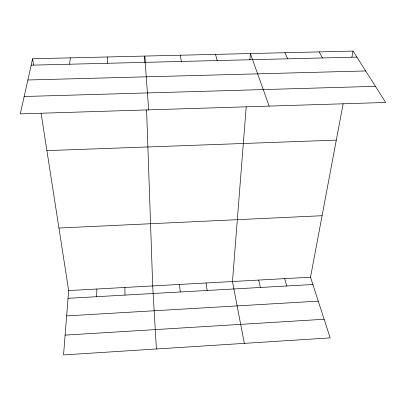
<?xml version="1.0" encoding="UTF-8"?>
<svg xmlns="http://www.w3.org/2000/svg" width="406" height="406" viewBox="0 0 406 406"><rect width="100%" height="100%" fill="white"/><g stroke="black" fill="none" stroke-linecap="round" stroke-linejoin="round"><path stroke-width="0.61" d="M107.58 63.28L107.737 56.962M96.633 296.69L96.887 289.016M41.102 113.365L68.665 290.574L63.549 354.915L330.159 337.883L310.519 277.207L343.146 103.748M246.209 106.773L232.465 281.52L244.316 343.364M249.898 59.829L250.39 53.546L269.132 106.103M69.578 64.219L70.365 57.855M351.885 57.302L353.053 51.085L32.612 58.758L20.3 113.883L385.7 102.459L353.053 51.085M65.122 335.117L324.13 319.258M66.65 315.904L318.268 301.145M68.046 298.298L312.884 284.515M68.665 290.574L310.519 277.207M58.936 228.025L322.09 215.713M46.898 150.626L336.305 140.116M24.182 96.501L375.448 86.331M27.872 79.992L365.674 70.948M31.181 65.173L356.874 57.099M319.157 51.897L322.445 57.951M284.941 52.719L287.681 58.814M284.692 278.638L286.748 285.986M215.515 54.379L217.139 60.56M258.673 280.074L260.419 287.468M180.3 55.221L181.345 61.448M32.612 58.758L33.576 64.945M206.07 282.982L207.177 290.468M179.482 284.449L180.259 291.985M148.677 109.869L144.739 56.074L144.978 62.93M156.391 348.982L152.702 285.931L146.602 109.889M124.901 287.468L124.997 295.096"/></g></svg>
